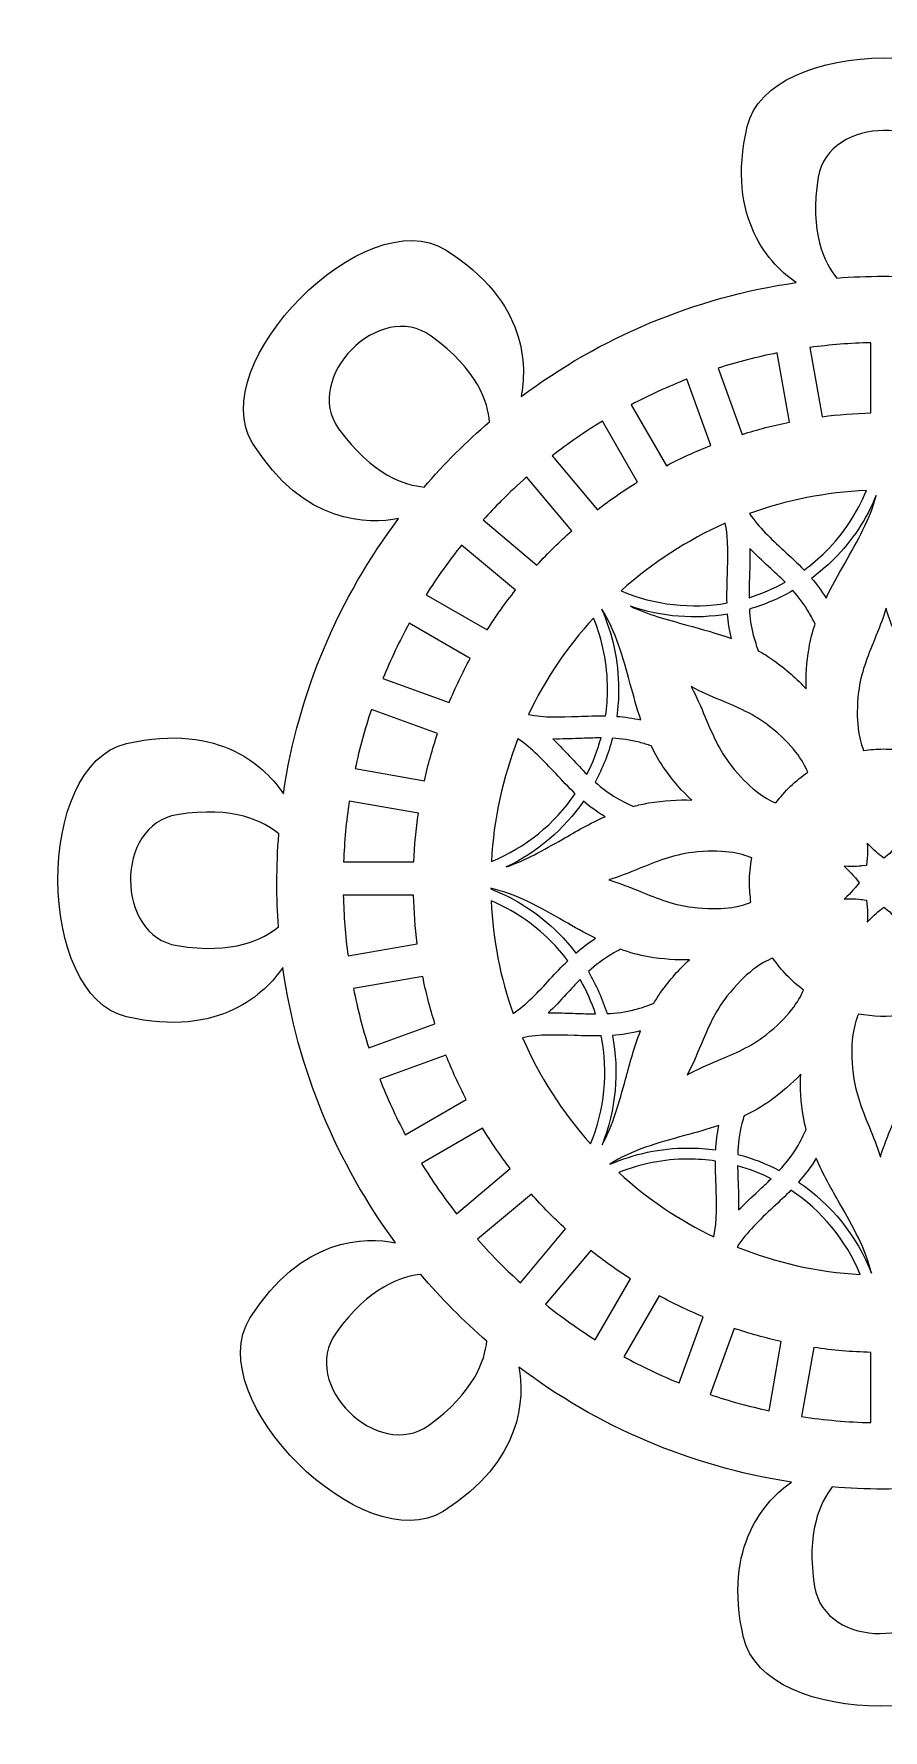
# Model space of a CAD drawing. Header units: millimetres. Extents: x 107 to 801, y -102 to 972.
# Drawn here: x 623.2 to 699.2, y 820.6 to 972.4 of the extents above; entities that cross this region are included whole.
import ezdxf

# ---------------------------------------------------------------- set-up
doc = ezdxf.new("R2010")
doc.units = ezdxf.units.MM
doc.header["$MEASUREMENT"] = 0
doc.layers.add('Layer 8', color=7, linetype='Continuous')

msp = doc.modelspace()

# ---------------------------------------------------------------- linework, layer by layer
at = {"layer": 'Layer 8', "lineweight": 0}
for points, knots in [([(766.6480539934929, 884.1449582634398), (774.9380410412072, 886.0586656998648), (774.7426865991367, 906.7100561967699), (766.6480539934929, 908.5787342214911), (758.5572944279877, 910.4463907850818), (754.4986250102575, 906.7012886553576), (752.8441133368394, 904.4204510626613), (751.5116172862267, 913.4475287214788), (747.9488885299833, 921.75779602881), (742.7335420595087, 928.770977938209), (745.4549698884376, 928.2926787617444), (751.1119918976012, 928.3709056603362), (755.6057611979599, 935.5620771725095), (760.1144693674183, 942.7771678995949), (745.3735509238022, 957.2419087888363), (738.3284696343724, 952.8394112969753), (731.1522157108548, 948.3550266707972), (731.0593478693338, 942.7119646304789), (731.5343272971078, 939.9839824259341), (724.4887991184346, 945.2360802168299), (716.1299060049861, 948.8176634431913), (707.0485419429305, 950.143605118184), (709.2939901633915, 951.6832875356765), (713.3735782539447, 955.7364453193651), (711.4402289711118, 964.1114902870065), (709.526521534686, 972.4014134933979), (688.8750671964623, 972.2061441730916), (687.0064530130571, 964.1114902870065), (685.0775939031313, 955.755938202689), (689.1335819853807, 951.7025250537185), (691.382286113206, 950.1545858253847), (682.2494659464754, 948.834943160723), (673.844415557991, 945.2351438774567), (666.7683073865875, 939.9478907991629), (667.2909762811029, 942.560447895451), (667.4395988762469, 948.4346155175651), (660.0230462207221, 953.0692400523518), (652.8079554936334, 957.577884380491), (638.3432997261558, 942.8370084977536), (642.7457546571353, 935.7919059278863), (647.3503737710821, 928.4233406652656), (653.1798737489788, 928.522252151836), (655.8172438386703, 929.0364727115508), (650.4929840746764, 921.9669401962011), (646.8563483492276, 913.5594638375244), (645.5074237986931, 904.4167057051648), (644.0174312093297, 906.6397456219739), (639.9666142740793, 910.8642535110605), (631.473675667104, 908.9036439841844), (623.1837098998304, 906.9899365477593), (623.3790430614596, 886.3385034899759), (631.473675667104, 884.4698680261333), (639.873001617144, 882.5309219874948), (643.9257550724641, 886.6401750118457), (645.4553931221291, 888.8813884246811), (646.7382419054901, 879.7490577080803), (650.3011621856994, 871.3392405009655), (655.5513234565257, 864.2483849844239), (652.8978015126353, 864.7566044599678), (647.100477560492, 864.8229143119819), (642.5159684626403, 857.4864399533541), (638.0072602931817, 850.2713492262686), (652.748178736798, 835.8066934587879), (659.7932600262277, 840.2091909506454), (667.0235875485772, 844.7273689160452), (667.0633606915214, 850.4213763304712), (666.5765280584891, 853.1253116374613), (673.585751805992, 847.8396758726356), (681.9113197499072, 844.2113607993447), (690.9668280769848, 842.8310263189121), (688.7019295340817, 841.2375895091924), (684.7782632296935, 837.1816652682627), (686.6815006894844, 828.9371119606177), (688.5952081259135, 820.6471036324657), (709.2466624641347, 820.8424580745325), (711.1152766475398, 828.9371119606177), (712.9921263613454, 837.0673467429035), (709.2006115913001, 841.1270589022084), (706.9231150277313, 842.7661635368415), (715.9496181146583, 844.0624828389189), (724.2649076059053, 847.587885702854), (731.2923261298723, 852.7666936573172), (730.8313492318252, 850.0132174852773), (730.9830787712528, 844.4259527594573), (738.0986834398781, 839.9794047561508), (745.3137741669635, 835.4707178671332), (759.7784299344404, 850.2115937498706), (755.3759750034649, 857.2566963197416), (750.9762226884043, 864.2974576797848), (745.4590557329764, 864.5200510854537), (742.6759359075837, 864.0773753660717), (747.8900906733998, 871.0627650204268), (751.4629489192347, 879.3408563020013), (752.8200877197257, 888.3355876915474), (754.4598733284504, 886.0578996040131), (758.5196706095124, 882.2685341584404), (766.6480539934929, 884.1449582634398)], [0, 0, 0, 0, 1, 1, 1, 2, 2, 2, 3, 3, 3, 4, 4, 4, 5, 5, 5, 6, 6, 6, 7, 7, 7, 8, 8, 8, 9, 9, 9, 10, 10, 10, 11, 11, 11, 12, 12, 12, 13, 13, 13, 14, 14, 14, 15, 15, 15, 16, 16, 16, 17, 17, 17, 18, 18, 18, 19, 19, 19, 20, 20, 20, 21, 21, 21, 22, 22, 22, 23, 23, 23, 24, 24, 24, 25, 25, 25, 26, 26, 26, 27, 27, 27, 28, 28, 28, 29, 29, 29, 30, 30, 30, 31, 31, 31, 32, 32, 32, 32]), ([(693.3649847371261, 959.5769689434483), (694.2610402373642, 965.0918376113233), (704.1640208194485, 965.2249680459182), (705.081697247046, 959.5769689434483), (705.8900134918765, 954.6020276071823), (704.5061890192328, 951.8662142006026), (703.4245680794666, 950.5509978675254), (702.0224211477129, 950.660123965448), (700.6057183947864, 950.7166448149197), (699.1760345732703, 950.7166448149197), (697.7764625747953, 950.7166448149197), (696.389126829499, 950.6633585923773), (695.0159000161315, 950.5586588260393), (693.9351941352971, 951.8768544207607), (692.5582219644368, 954.6114761226826), (693.3649847371261, 959.5769689434483)], [0, 0, 0, 0, 1, 1, 1, 2, 2, 2, 3, 3, 3, 4, 4, 4, 5, 5, 5, 5]), ([(650.4482738695805, 937.0816708543468), (647.1822795730515, 941.6149153714863), (654.0905914725911, 948.7115166069136), (658.733260013817, 945.3666569985874), (662.9191439037352, 942.3508781192537), (663.8226262776433, 939.3691479444238), (663.9547778119869, 937.6939516830196), (661.8579521866699, 935.9000956864319), (659.8980023534444, 933.9508924755663), (658.0954000958895, 931.8618342109652), (656.4154157354174, 932.0014338994156), (653.4483265035203, 932.9176845375105), (650.4482738695805, 937.0816708543468)], [0, 0, 0, 0, 1, 1, 1, 2, 2, 2, 3, 3, 3, 4, 4, 4, 4]), ([(698.0684302158833, 944.7705493045521), (698.0684302158833, 944.7705493045521), (698.0684302158833, 938.4885633242903), (698.0684302158833, 938.4885633242903), (696.6114861503272, 938.4505990187726), (695.1501157531835, 938.3373870763081), (693.7112175010116, 938.1509704191707), (693.7112175010116, 938.1509704191707), (692.6187648171247, 944.34698342057), (692.6187648171247, 944.34698342057), (694.4063218033808, 944.5875375178657), (696.2349074785565, 944.7296908591508), (698.0684302158833, 944.7705493045521)], [0, 0, 0, 0, 1, 1, 1, 2, 2, 2, 3, 3, 3, 4, 4, 4, 4]), ([(689.6941513440939, 943.8587249980418), (689.6941513440939, 943.8587249980418), (690.7860932974104, 937.6654358930019), (690.7860932974104, 937.6654358930019), (689.3587716047665, 937.3761921482729), (687.9389406271152, 937.0103388184176), (686.5531583539613, 936.5748558878646), (686.5531583539613, 936.5748558878646), (684.3980456026306, 942.496095843947), (684.3980456026306, 942.496095843947), (686.1192076151094, 943.0458121780983), (687.896379746489, 943.5030862795347), (689.6941513440939, 943.8587249980418)], [0, 0, 0, 0, 1, 1, 1, 2, 2, 2, 3, 3, 3, 4, 4, 4, 4]), ([(681.6040089113534, 941.5035761077716), (681.6040089113534, 941.5035761077716), (683.757929958029, 935.5855707786152), (683.757929958029, 935.5855707786152), (682.4031320059734, 935.0511763614853), (681.0689335201356, 934.4427260120699), (679.7805305418542, 933.7721367769396), (679.7805305418542, 933.7721367769396), (676.6303444015072, 939.228441673075), (676.6303444015072, 939.228441673075), (678.2398266632277, 940.0791485550114), (679.908723914298, 940.8426907534232), (681.6040089113534, 941.5035761077716)], [0, 0, 0, 0, 1, 1, 1, 2, 2, 2, 3, 3, 3, 4, 4, 4, 4]), ([(674.0526872273318, 937.7628151878713), (674.0526872273318, 937.7628151878713), (677.200830445408, 932.3099151621866), (677.200830445408, 932.3099151621866), (675.955499078317, 931.5451812591132), (674.7476212861766, 930.7145631128353), (673.5993287269129, 929.8338933709412), (673.5993287269129, 929.8338933709412), (669.5575772592309, 934.6509338400874), (669.5575772592309, 934.6509338400874), (671.0014125735579, 935.7755625497243), (672.5097701829094, 936.8196660732202), (674.0526872273318, 937.7628151878713)], [0, 0, 0, 0, 1, 1, 1, 2, 2, 2, 3, 3, 3, 4, 4, 4, 4]), ([(667.2727389437567, 932.7612307403347), (667.2727389437567, 932.7612307403347), (671.312447489167, 927.9469141675473), (671.312447489167, 927.9469141675473), (670.2300391731076, 926.9879324053013), (669.1849141884775, 925.9601722599706), (668.1964802968406, 924.8830414931083), (668.1964802968406, 924.8830414931083), (663.3809720193988, 928.9237714996563), (663.3809720193988, 928.9237714996563), (663.9259215349196, 929.5245608905575), (664.4712115374901, 930.0979410743388), (665.0064571722326, 930.6330164655573), (665.7369721272782, 931.3637016641272), (666.4976201858099, 932.077873241018), (667.2727389437567, 932.7612307403347)], [0, 0, 0, 0, 1, 1, 1, 2, 2, 2, 3, 3, 3, 4, 4, 4, 5, 5, 5, 5]), ([(697.6693793991437, 931.549352225416), (696.8583392579505, 929.5650788489132), (695.6540791406636, 927.7050832438365), (694.0457673031633, 926.0967926867769), (693.4300816040405, 925.4811069876541), (692.7759421492739, 924.9274750524817), (692.093989159019, 924.4287466533164), (691.4985624390758, 925.0535403808938), (690.8794293086198, 925.6327088444391), (690.2672761625904, 926.1998751396502), (689.1322625980797, 927.2518098651781), (688.044661854587, 928.2605027359908), (687.2100004246494, 929.4888097508322), (690.5395381159472, 930.6972833952998), (694.058556847791, 931.3957925681204), (697.6693793991437, 931.549352225416)], [0, 0, 0, 0, 1, 1, 1, 2, 2, 2, 3, 3, 3, 4, 4, 4, 5, 5, 5, 5]), ([(695.7429036985284, 925.034047497566), (695.1643310873103, 924.0219497563025), (694.577671908775, 922.9948705850563), (694.0592803827616, 921.9310188129544), (693.6636131560315, 922.5731773798238), (693.2253424877931, 923.1533673045034), (692.7628121176003, 923.6931243925914), (693.4542987451161, 924.2053871517952), (694.1182484828657, 924.7713617423478), (694.7447020847898, 925.3978579051503), (696.4257930281565, 927.0789275680796), (697.6894255739169, 929.0194483593006), (698.5473039642377, 931.0900352017084), (697.9872453360917, 928.9752701652092), (696.8960056373045, 927.0513481174352), (695.7429036985284, 925.034047497566)], [0, 0, 0, 0, 1, 1, 1, 2, 2, 2, 3, 3, 3, 4, 4, 4, 5, 5, 5, 5]), ([(685.2369205597503, 923.9916464092954), (685.207979160926, 923.1705619002779), (685.1823575107887, 922.3365388835495), (685.2034677075815, 921.4905988202432), (682.02989436333, 920.9287951959934), (678.724807897948, 921.2905626813068), (675.7212652717967, 922.5738583539157), (678.5262188289514, 925.0978888185026), (681.6696590697171, 927.1270213631851), (685.044119770518, 928.6156307239273), (685.3456210488662, 927.1094862803682), (685.2934414092183, 925.5841043187631), (685.2369205597503, 923.9916464092954)], [0, 0, 0, 0, 1, 1, 1, 2, 2, 2, 3, 3, 3, 4, 4, 4, 4]), ([(663.7284390488214, 919.0739920183535), (663.7284390488214, 919.0739920183535), (658.2746878055242, 922.2228162105177), (658.2746878055242, 922.2228162105177), (659.2510344070625, 923.7669249595981), (660.3170993449596, 925.259960651925), (661.451602178903, 926.671960427541), (661.451602178903, 926.671960427541), (666.2693236221372, 922.6295279857712), (666.2693236221372, 922.6295279857712), (665.3644793000493, 921.4928119860355), (664.5122402264128, 920.3002561109236), (663.7284390488214, 919.0739920183535)], [0, 0, 0, 0, 1, 1, 1, 2, 2, 2, 3, 3, 3, 4, 4, 4, 4]), ([(687.1690781379281, 921.9606411858698), (687.1665457655312, 922.6048426750109), (687.1889115082979, 923.2565348791405), (687.2124263948449, 923.9218465650738), (687.2406868195806, 924.7231828254818), (687.2696282184047, 925.5345634537173), (687.2519228920632, 926.355647962738), (687.7960211899748, 925.7950360431435), (688.3632726069462, 925.2694942891859), (688.9237142830169, 924.7500813020347), (689.4319124781196, 924.2791025970381), (689.9295555748313, 923.8178277728238), (690.4027900065021, 923.3404649357356), (689.3671135373684, 922.761722080993), (688.2828538230033, 922.3009579873452), (687.1690781379281, 921.9606411858698)], [0, 0, 0, 0, 1, 1, 1, 2, 2, 2, 3, 3, 3, 4, 4, 4, 5, 5, 5, 5]), ([(685.5984326797784, 918.2961493640508), (684.2835142728684, 918.7859399782832), (682.9349302093792, 919.1533254998358), (681.6089459735084, 919.5145822545823), (679.8298373220593, 919.9990953196207), (678.1198262603033, 920.4659030583141), (676.5520962224779, 921.1914809512118), (679.3554963074907, 920.234116502434), (682.3533570560796, 920.00326628592), (685.2513061374017, 920.4950998224235), (685.3081674739155, 919.7713094865153), (685.413718457866, 919.0384111221492), (685.5984326797784, 918.2961493640508)], [0, 0, 0, 0, 1, 1, 1, 2, 2, 2, 3, 3, 3, 4, 4, 4, 4]), ([(692.5121072502797, 920.678877704962), (692.7319341987071, 920.3012775720574), (692.9183082949658, 919.9432554442405), (693.0859130428672, 919.5973206065187), (692.8511472253391, 918.9042592264204), (692.6616661847969, 918.1919603282798), (692.5380693874591, 917.4539546582415), (692.3227113314975, 916.1675946022278), (692.2360573785469, 914.9452461106754), (692.2784480156494, 913.8012096394749), (691.4720044495647, 914.6946476455555), (690.5011056407446, 915.5475676932806), (689.3768174181539, 916.3492444407349), (688.9272042752276, 916.6699832371256), (688.4647377463549, 916.956503085495), (687.9925673367037, 917.2154434832169), (687.8367945136155, 917.6402010718576), (687.688682649038, 918.1056468623713), (687.552232465753, 918.617228647484), (687.3454504272379, 919.3918366748604), (687.2459856492189, 920.1638059276382), (687.2011477614764, 920.9424997995569), (688.5480506701812, 921.3317616137541), (689.8575851256921, 921.881988678472), (691.0976389435862, 922.5980329341095), (691.6191161334425, 922.0115439990955), (692.0998838409846, 921.3874312456095), (692.5121072502797, 920.678877704962)], [0, 0, 0, 0, 1, 1, 1, 2, 2, 2, 3, 3, 3, 4, 4, 4, 5, 5, 5, 6, 6, 6, 7, 7, 7, 8, 8, 8, 9, 9, 9, 9]), ([(656.7659897091268, 919.6698443471031), (656.7659897091268, 919.6698443471031), (662.2205921700365, 916.5205094243722), (662.2205921700365, 916.5205094243722), (661.523955675963, 915.2395971610766), (660.8915009898751, 913.9169752347742), (660.3348046713011, 912.5771587126974), (660.3348046713011, 912.5771587126974), (654.4142456893072, 914.7321012205064), (654.4142456893072, 914.7321012205064), (655.1039021989549, 916.4221086683683), (655.8929809257434, 918.0790888728608), (656.7659897091268, 919.6698443471031)], [0, 0, 0, 0, 1, 1, 1, 2, 2, 2, 3, 3, 3, 4, 4, 4, 4]), ([(673.2519042583689, 920.1298423448987), (674.0627528756, 918.1730632972832), (674.5126426642452, 916.030548566615), (674.5126426642452, 913.7840150437004), (674.5126426642452, 912.9683783274016), (674.453270235775, 912.1663610929015), (674.3393773192226, 911.3818789412225), (673.5010556535484, 911.3994140240393), (672.6770770046475, 911.3721750604404), (671.8656538155296, 911.3413609828666), (670.3368669834772, 911.2827972111271), (668.8711553765095, 911.2293407450603), (667.4287245712443, 911.4971338059548), (668.9116520544275, 914.6173570863409), (670.8673883604685, 917.5233288936605), (673.2519042583689, 920.1298423448987)], [0, 0, 0, 0, 1, 1, 1, 2, 2, 2, 3, 3, 3, 4, 4, 4, 5, 5, 5, 5]), ([(673.9973580825184, 920.9282844654268), (675.2658425686654, 918.9349030604697), (675.8891041045421, 916.6485325532907), (676.5459036143482, 914.238395005253), (676.8372754031057, 913.169435927475), (677.1338396193026, 912.0860061502818), (677.4934790605838, 911.0207924300005), (676.7597720394874, 911.1905252219303), (676.0395142566687, 911.2875640297575), (675.3307053507398, 911.3391478170744), (675.4420871753366, 912.1385262769757), (675.501076555882, 912.9544183585562), (675.501076555882, 913.7840150437004), (675.501076555882, 916.3226864512275), (674.9585104496749, 918.7356330173816), (673.98786700614, 920.9180698540747), (673.9911016330656, 920.9214747245254), (673.9941234555885, 920.9249647167368), (673.9973580825184, 920.9282844654268)], [0, 0, 0, 0, 1, 1, 1, 2, 2, 2, 3, 3, 3, 4, 4, 4, 5, 5, 5, 6, 6, 6, 6]), ([(700.4378795620443, 918.2876371879241), (701.0427547974845, 916.8054970810373), (701.6683997426741, 915.2731351350096), (701.8759265966036, 913.5354595008516), (702.1936010095895, 910.8740425136027), (701.821278425882, 909.2070179412829), (701.3881789046387, 908.2184138061214), (700.6557912708435, 908.3561408158222), (699.9133592692206, 908.4257704165263), (699.1758643297488, 908.4257704165263), (698.5985685449499, 908.4257704165263), (698.01173912289, 908.3818475877199), (697.4262716490138, 908.295193634769), (697.0132608634257, 909.2800524124307), (696.659494823672, 910.9300526325042), (696.9705297392779, 913.5354595008516), (697.1710766087847, 915.2135499021365), (697.7609704142494, 916.6594281387311), (698.385593898302, 918.1902578930545), (698.7589379431466, 919.1051465829696), (699.1387512418441, 920.0360381640008), (699.4273140124814, 921.0222588898492), (699.7095777727876, 920.0719595472509), (700.0767930508188, 919.1720522873111), (700.4378795620443, 918.2876371879241)], [0, 0, 0, 0, 1, 1, 1, 2, 2, 2, 3, 3, 3, 4, 4, 4, 5, 5, 5, 6, 6, 6, 7, 7, 7, 8, 8, 8, 8]), ([(689.5724272255057, 903.5925568127427), (688.5841635773902, 903.9967149351583), (687.1673969831437, 904.9133060602987), (685.5448059701939, 906.9759765789138), (684.5000214726065, 908.3042165414627), (683.8946355065959, 909.7439660112439), (683.2538388879062, 911.2681562681908), (682.8709612058038, 912.1787888700459), (682.4814440263215, 913.1055946065387), (681.9880782981174, 914.0068638146545), (682.8595548897933, 913.5346082832391), (683.7555465487153, 913.157859367947), (684.6362162906095, 912.7877499500282), (686.1118871436407, 912.1675527975599), (687.637779835813, 911.5262454483033), (689.0131772540902, 910.4443478628141), (689.0131772540902, 910.4443478628141), (689.0131772540902, 910.4441776192895), (689.0131772540902, 910.4441776192895), (691.1206218191214, 908.7866866842267), (692.0360212396067, 907.3442133180828), (692.4287730460152, 906.3385848306714), (691.3264462378253, 905.585087000087), (690.3679752061497, 904.6637290563165), (689.5724272255057, 903.5925568127427)], [0, 0, 0, 0, 1, 1, 1, 2, 2, 2, 3, 3, 3, 4, 4, 4, 5, 5, 5, 6, 6, 6, 7, 7, 7, 8, 8, 8, 8]), ([(653.3796758030712, 911.9533864462538), (653.3796758030712, 911.9533864462538), (659.2958084534812, 909.8001463736701), (659.2958084534812, 909.8001463736701), (658.8339377769357, 908.4184499450578), (658.4423776751856, 907.0054287083046), (658.1282783761717, 905.5873001658794), (658.1282783761717, 905.5873001658794), (651.9307331830719, 906.6800933368087), (651.9307331830719, 906.6800933368087), (652.3119084299517, 908.4589679034135), (652.7981239302092, 910.2283088327581), (653.3796758030712, 911.9533864462538)], [0, 0, 0, 0, 1, 1, 1, 2, 2, 2, 3, 3, 3, 4, 4, 4, 4]), ([(666.4975350640492, 909.3355518007686), (667.7605717574817, 908.4867175975825), (668.79267311264, 907.3792834837166), (669.8693782706926, 906.2235002094634), (670.4319267103529, 905.619646435154), (671.0057325029411, 905.0085573111403), (671.6213117998625, 904.4223237414077), (669.7818518196882, 901.7288158501694), (667.1731039222125, 899.6018358409289), (664.1133596531947, 898.358462274352), (664.316949625665, 902.165745850669), (665.1269470252804, 905.8618178459107), (666.4975350640492, 909.3355518007686)], [0, 0, 0, 0, 1, 1, 1, 2, 2, 2, 3, 3, 3, 4, 4, 4, 4]), ([(672.6610102722117, 906.164170341872), (672.2075453695912, 906.6147198241677), (671.7659549526661, 907.0874860861535), (671.3157672378538, 907.57080744653), (670.7692855306286, 908.157466625065), (670.2159940825021, 908.7512760315473), (669.6232061371571, 909.3193786661316), (670.4063263406568, 909.3064401584202), (671.1775294975863, 909.3369137489484), (671.9405609654309, 909.3661956348182), (672.6137464142774, 909.3916470414307), (673.2728867725184, 909.4159067433883), (673.9263452531932, 909.4146299169696), (673.6168638097297, 908.2785948913256), (673.1917444536056, 907.190228051981), (672.6610102722117, 906.164170341872)], [0, 0, 0, 0, 1, 1, 1, 2, 2, 2, 3, 3, 3, 4, 4, 4, 5, 5, 5, 5]), ([(674.9411881712606, 909.3849224222935), (675.7441630255752, 909.3409144717264), (676.5444778248459, 909.2395344540753), (677.3566883902567, 909.0250276157268), (677.7388850982667, 908.9240732068854), (678.0882673673216, 908.814606621917), (678.421689306138, 908.7015649229768), (678.7667729262439, 907.9799026310967), (679.1645469165675, 907.2790100489632), (679.6399093922699, 906.6125066583754), (680.3971525803507, 905.5505275650202), (681.2001912759841, 904.624913533186), (682.0391513548644, 903.8458791742213), (680.8375725730582, 903.9071668423236), (679.5476374030725, 903.8239177598201), (678.1856892230696, 903.5959616831899), (677.7193070931827, 903.5178199063661), (677.2649271316266, 903.4132903835491), (676.8190593462001, 903.2908852908729), (676.3459525971725, 903.4992633624117), (675.8447131060514, 903.748670122873), (675.3072968663979, 904.0597050384818), (674.6099581177951, 904.4631821868094), (673.9911229135068, 904.9413111197491), (673.4063789745967, 905.4631075162139), (674.0667110374961, 906.6910740440094), (674.5854217701149, 908.0052689159488), (674.9411881712606, 909.3849224222935)], [0, 0, 0, 0, 1, 1, 1, 2, 2, 2, 3, 3, 3, 4, 4, 4, 5, 5, 5, 6, 6, 6, 7, 7, 7, 8, 8, 8, 9, 9, 9, 9]), ([(645.0676847800769, 892.5127678813767), (643.7654282351488, 891.4273803036765), (641.0247416077366, 890.0133376057863), (636.0081757302213, 890.82842103064), (630.4932645014644, 891.7244552504408), (630.3601553473101, 901.6274358325215), (636.0081757302213, 902.5451335405601), (641.0644296289208, 903.3666436583835), (643.8099256358447, 901.923319074627), (645.0995841601045, 900.8347819917577), (644.9840526496458, 899.392563990899), (644.9229990663913, 897.9351517556548), (644.9229990663913, 896.4636518689229), (644.9229990663913, 895.1349437366858), (644.9733060272891, 893.8178547248657), (645.0676847800769, 892.5127678813767)], [0, 0, 0, 0, 1, 1, 1, 2, 2, 2, 3, 3, 3, 4, 4, 4, 5, 5, 5, 5]), ([(651.4007650975266, 903.7629705787638), (651.4007650975266, 903.7629705787638), (657.5913303062075, 902.6715393560143), (657.5913303062075, 902.6715393560143), (657.379206877172, 901.2375781659936), (657.2401179192882, 899.7785911781666), (657.1764468418729, 898.3210086994013), (657.1764468418729, 898.3210086994013), (650.8893535559383, 898.3210086994013), (650.8893535559383, 898.3210086994013), (650.9579616955054, 900.1362728189413), (651.1295671661849, 901.9623048412784), (651.4007650975266, 903.7629705787638)], [0, 0, 0, 0, 1, 1, 1, 2, 2, 2, 3, 3, 3, 4, 4, 4, 4]), ([(674.2875807275026, 902.3674844248311), (672.956318942427, 901.7702701478984), (671.6940909057322, 901.0501400477223), (670.4544201357629, 900.3412460200288), (668.7729461444683, 899.3797106049484), (667.1576968834272, 898.4625236274804), (665.444983205749, 897.8679055642675), (668.2298905881313, 899.199167349336), (670.6138957554651, 901.2375781659936), (672.360211248392, 903.7524154803692), (672.9476790836611, 903.2503673325175), (673.5804316959161, 902.7795588710422), (674.2875807275026, 902.3674844248311)], [0, 0, 0, 0, 1, 1, 1, 2, 2, 2, 3, 3, 3, 4, 4, 4, 4]), ([(701.1488165120054, 894.9610825393357), (701.1488165120054, 894.9610825393357), (700.7724080837553, 894.9117119178073), (700.7724080837553, 894.9117119178073), (700.7724080837553, 894.9117119178073), (700.7230374622308, 894.5354737330821), (700.7230374622308, 894.5354737330821), (700.71537650372, 894.476569474297), (700.6326381517836, 893.8138114412059), (700.6886482706849, 892.9195222175089), (700.09586032534, 893.5916436443396), (699.5689566231995, 894.0017602900436), (699.5217991674672, 894.0378519168146), (699.5217991674672, 894.0378519168146), (699.2206383761643, 894.2690426203709), (699.2206383761643, 894.2690426203709), (699.2206383761643, 894.2690426203709), (698.9196478283859, 894.0378519168146), (698.9196478283859, 894.0378519168146), (698.8724903726537, 894.0014198030013), (698.3450759399466, 893.5907924267303), (697.7522879946016, 892.9179900258081), (697.8086386005489, 893.8127899800681), (697.726070492137, 894.4762289872549), (697.7182392901017, 894.5353034895611), (697.7182392901017, 894.5353034895611), (697.6688686685771, 894.9118821613318), (697.6688686685771, 894.9118821613318), (697.6688686685771, 894.9118821613318), (697.292460240327, 894.9610825393357), (697.292460240327, 894.9610825393357), (697.2480266809537, 894.9668708190997), (696.8656597294186, 895.0145390053989), (696.3009619652854, 895.0145390053989), (696.1107999506514, 895.0145390053989), (695.8996979827498, 895.0090912126805), (695.6739550719153, 894.994961000311), (696.3472682034052, 895.5875787021346), (696.7582360667218, 896.1149931348424), (696.7946681805347, 896.1623208340957), (696.7946681805347, 896.1623208340957), (697.0263696146579, 896.4636518689229), (697.0263696146579, 896.4636518689229), (697.0263696146579, 896.4636518689229), (696.7946681805347, 896.7649829037468), (696.7946681805347, 896.7649829037468), (696.7582360667218, 896.8123106030005), (696.3472682034052, 897.3397250357078), (695.6741253154399, 897.9321724940107), (696.5699467308341, 897.8758218880599), (697.2332154944963, 897.9583899964754), (697.292460240327, 897.9660509549893), (697.292460240327, 897.9660509549893), (697.6688686685771, 898.0152513329894), (697.6688686685771, 898.0152513329894), (697.6688686685771, 898.0152513329894), (697.7182392901017, 898.3918300047604), (697.7182392901017, 898.3918300047604), (697.726070492137, 898.4509045070669), (697.8086386005489, 899.114343514253), (697.7522879946016, 900.0091009076315), (698.3450759399466, 899.3365113111157), (698.8723201291291, 898.9257136913234), (698.9196478283859, 898.8894518210279), (698.9196478283859, 898.8894518210279), (699.2206383761643, 898.6580908739505), (699.2206383761643, 898.6580908739505), (699.2206383761643, 898.6580908739505), (699.5217991674672, 898.8892815775066), (699.5217991674672, 898.8892815775066), (699.5689566231995, 898.9253732042778), (700.09586032534, 899.3354898499783), (700.6886482706849, 900.0075687159307), (700.6326381517836, 899.1131518095947), (700.71537650372, 898.4505640200246), (700.7230374622308, 898.3916597612355), (700.7230374622308, 898.3916597612355), (700.7724080837553, 898.0154215765139), (700.7724080837553, 898.0154215765139), (700.7724080837553, 898.0154215765139), (701.1488165120054, 897.9660509549893), (701.1488165120054, 897.9660509549893), (701.2075505272657, 897.9582197529509), (701.8713300214945, 897.8761623751055), (702.7661299757581, 897.9320022504859), (702.0933275748355, 897.3392143051412), (701.6825299550435, 896.8116296289121), (701.646608571794, 896.7648126602257), (701.646608571794, 896.7648126602257), (701.4150773811953, 896.4636518689229), (701.4150773811953, 896.4636518689229), (701.4150773811953, 896.4636518689229), (701.646608571794, 896.1624910776203), (701.646608571794, 896.1624910776203), (701.6825299550435, 896.1156741089304), (702.0933275748355, 895.5880894327015), (702.7663002192794, 894.9951312438357), (701.8711597779732, 895.051141362737), (701.2075505272657, 894.9689137413671), (701.1488165120054, 894.9610825393357)], [0, 0, 0, 0, 1, 1, 1, 2, 2, 2, 3, 3, 3, 4, 4, 4, 5, 5, 5, 6, 6, 6, 7, 7, 7, 8, 8, 8, 9, 9, 9, 10, 10, 10, 11, 11, 11, 12, 12, 12, 13, 13, 13, 14, 14, 14, 15, 15, 15, 16, 16, 16, 17, 17, 17, 18, 18, 18, 19, 19, 19, 20, 20, 20, 21, 21, 21, 22, 22, 22, 23, 23, 23, 24, 24, 24, 25, 25, 25, 26, 26, 26, 27, 27, 27, 28, 28, 28, 29, 29, 29, 30, 30, 30, 31, 31, 31, 32, 32, 32, 33, 33, 33, 33]), ([(687.3442800030208, 894.7138889446633), (686.3594212253553, 894.3008781590789), (684.7099317358491, 893.9471121193218), (682.1040141369382, 894.258317278452), (680.4259237356537, 894.4586939044342), (678.980045499059, 895.0487579534234), (677.4490455012104, 895.6733814374759), (676.534327054817, 896.0465552387967), (675.6036057173103, 896.4263685374935), (674.6172147479406, 896.7149313081343), (675.5676843340602, 896.997195068437), (676.4674213504749, 897.364410346472), (677.3518364498657, 897.7254968576937), (678.8338063132311, 898.330372093137), (680.3663385027763, 898.955846794806), (682.1040141369382, 899.163373648732), (684.7657716112291, 899.4812183052389), (686.4326259400315, 899.1087254780101), (687.4210598316683, 898.675796200292), (687.2833328219643, 897.9428978359263), (687.2137032212634, 897.200465834303), (687.2137032212634, 896.4636518689229), (687.2137032212634, 895.8870370582118), (687.2576260500701, 895.3000373926313), (687.3442800030208, 894.7138889446633)], [0, 0, 0, 0, 1, 1, 1, 2, 2, 2, 3, 3, 3, 4, 4, 4, 5, 5, 5, 6, 6, 6, 7, 7, 7, 8, 8, 8, 8]), ([(650.8690945767587, 895.3560475115327), (650.8690945767587, 895.3560475115327), (657.1510805570208, 895.3560475115327), (657.1510805570208, 895.3560475115327), (657.1890448625386, 893.8982522283642), (657.302256805003, 892.4368818312236), (657.4886734621405, 890.9988347966611), (657.4886734621405, 890.9988347966611), (651.2923199736952, 889.9063821127774), (651.2923199736952, 889.9063821127774), (651.0519361199241, 891.6930878814178), (650.90995302216, 893.5218438001141), (650.8690945767587, 895.3560475115327)], [0, 0, 0, 0, 1, 1, 1, 2, 2, 2, 3, 3, 3, 4, 4, 4, 4]), ([(664.055136368501, 895.962625182205), (666.3687458392782, 895.4522351017474), (668.4312461143687, 894.273298708431), (670.60542614022, 893.0305209941813), (671.5274650580827, 892.5034470485194), (672.4621871183712, 891.9700740925269), (673.4254675295592, 891.4872634627136), (672.7902889471086, 891.0788918131167), (672.216525715403, 890.6287253787457), (671.6810459958192, 890.1561719211667), (671.2030234650773, 890.7850940541612), (670.6799502421973, 891.3905225810531), (670.1060593278452, 891.9644134954017), (668.3285892703022, 893.7418409920667), (666.2617690658285, 895.0549292811118), (664.0568600841635, 895.9122756604249), (664.0566047188821, 895.9291297691503), (664.0553704533418, 895.9458136343579), (664.055136368501, 895.962625182205)], [0, 0, 0, 0, 1, 1, 1, 2, 2, 2, 3, 3, 3, 4, 4, 4, 5, 5, 5, 6, 6, 6, 6]), ([(664.0939944525095, 894.8319528275152), (666.0262584328892, 894.0226576824325), (667.8363726858742, 892.8362305741267), (669.4071245462225, 891.2654787137787), (669.9728863323721, 890.6997169276258), (670.4885752424641, 890.102672894221), (670.9556596268841, 889.4804753803639), (670.3976864818909, 888.937185739183), (669.8738046022771, 888.377127111037), (669.3600096513683, 887.8227716408946), (668.3030527419288, 886.6823954054265), (667.2899335395277, 885.5896873562579), (666.053752761773, 884.7534511737371), (664.9154620094548, 887.9682021699913), (664.2533423895691, 891.357495337687), (664.0939944525095, 894.8319528275152)], [0, 0, 0, 0, 1, 1, 1, 2, 2, 2, 3, 3, 3, 4, 4, 4, 5, 5, 5, 5]), ([(672.7945663156131, 888.5045118267499), (673.4287447173673, 889.0843187035047), (674.1050158300599, 889.6162445895538), (674.8806665990107, 890.0677729721085), (675.1556950096098, 890.2278870050167), (675.4193596650832, 890.3686783981259), (675.6775339669526, 890.5006171280659), (676.4846159462465, 890.205840468855), (677.3178303062444, 889.9709895295662), (678.1856892230696, 889.825686683112), (679.4718790355619, 889.6103286271473), (680.6933763095019, 889.5241854047636), (681.8382639983149, 889.5660653112988), (680.9448259922343, 888.7596217452146), (680.0919059445054, 887.7887229363979), (679.2902291970518, 886.6644347138033), (679.0581872758864, 886.3390142205428), (678.8452977509991, 886.0064434993388), (678.6464533167173, 885.6687654724584), (678.1414684681033, 885.4682186029552), (677.5808139876262, 885.2777161012756), (676.9426561435347, 885.1073874570153), (676.1172304246934, 884.8870497780206), (675.2949967718962, 884.7870317085524), (674.4642083820938, 884.7471947242846), (674.0611994034551, 886.0471317012156), (673.5048435719237, 887.308849007347), (672.7945663156131, 888.5045118267499)], [0, 0, 0, 0, 1, 1, 1, 2, 2, 2, 3, 3, 3, 4, 4, 4, 5, 5, 5, 6, 6, 6, 7, 7, 7, 8, 8, 8, 9, 9, 9, 9]), ([(684.3716578566414, 880.5416264270801), (683.4608550112653, 880.1585785014532), (682.5340492747721, 879.7688910784501), (681.6326098231356, 879.2755253502423), (682.105035598072, 880.1471721854466), (682.4816142698428, 881.043163844365), (682.8517236877581, 881.9238335862592), (683.4720910837513, 883.3995044392902), (684.1133984330075, 884.9255673749834), (685.1952960185004, 886.3009647932649), (686.8529571970845, 888.4082391147747), (688.295260319707, 889.32363853526), (689.3008888071188, 889.7163903416686), (690.0542163941817, 888.614233777), (690.9755743379526, 887.655932988845), (692.0469168250473, 886.8600445211551), (691.6427587026316, 885.8719511165641), (690.7263378210124, 884.455014278797), (688.6636673023967, 882.8324232658433), (687.3354273398517, 881.7876387682592), (685.8958481135879, 881.1824230457698), (684.3716578566414, 880.5416264270801)], [0, 0, 0, 0, 1, 1, 1, 2, 2, 2, 3, 3, 3, 4, 4, 4, 5, 5, 5, 6, 6, 6, 7, 7, 7, 7]), ([(651.780748639748, 886.9817686397433), (651.780748639748, 886.9817686397433), (657.9740377447879, 888.0738808365844), (657.9740377447879, 888.0738808365844), (658.2632814895169, 886.6468996309865), (658.6291348193689, 885.2270686533319), (659.0646177499252, 883.8409458931353), (659.0646177499252, 883.8409458931353), (653.1433777938388, 881.6856628982804), (653.1433777938388, 881.6856628982804), (652.5934912161669, 883.4069951542834), (652.1363873582512, 885.1839970421383), (651.780748639748, 886.9817686397433)], [0, 0, 0, 0, 1, 1, 1, 2, 2, 2, 3, 3, 3, 4, 4, 4, 4]), ([(673.4360226279533, 884.7253184316438), (672.8447455938715, 884.7268506233478), (672.2472546712161, 884.7462158240292), (671.6378679824243, 884.7677516296278), (671.006264513949, 884.7902237745963), (670.3688727657062, 884.8126959195679), (669.7250117636116, 884.8126959195679), (669.5520443447525, 884.8126959195679), (669.3780554647557, 884.8111637278638), (669.2040665847594, 884.8074183703708), (669.7648487478752, 885.3516869118037), (670.2902202583122, 885.9187680852505), (670.809803488984, 886.4792097613243), (671.2282407868494, 886.9307381438755), (671.6399321851366, 887.372264719477), (672.0611359402427, 887.7974479169244), (672.6273020547576, 886.8130147480655), (673.0876192591575, 885.7840628980731), (673.4360226279533, 884.7253184316438)], [0, 0, 0, 0, 1, 1, 1, 2, 2, 2, 3, 3, 3, 4, 4, 4, 5, 5, 5, 6, 6, 6, 6]), ([(701.3813691637412, 879.3916314325911), (701.1808222942344, 877.7135410313031), (700.5909284887697, 876.2676627947085), (699.9663050047171, 874.736833040385), (699.5929609598758, 873.8219443504696), (699.213147661175, 872.8910527694384), (698.9245848905377, 871.9048320435938), (698.6423211302315, 872.8551313861883), (698.2751058521965, 873.7548684026036), (697.9141895844994, 874.6392835019943), (697.3091441055315, 876.1214236088808), (696.6836694038658, 877.6539557984296), (696.4761425499362, 879.3916314325911), (696.1582978934296, 882.0530484198365), (696.5306204771371, 883.720243235681), (696.9637199983797, 884.7086771273179), (698.2703390335698, 884.4631859678742), (699.5909180376042, 884.4345850560927), (700.9256272540053, 884.6318972986702), (701.3388082831142, 883.6473790080545), (701.692574322871, 881.9975490315023), (701.3813691637412, 879.3916314325911)], [0, 0, 0, 0, 1, 1, 1, 2, 2, 2, 3, 3, 3, 4, 4, 4, 5, 5, 5, 6, 6, 6, 7, 7, 7, 7]), ([(671.5680681381988, 882.7924160380545), (672.3507627328956, 882.7647089047675), (673.1452041306419, 882.7392149372765), (673.9504134311894, 882.753983562852), (674.5883371904396, 879.5319546560117), (674.2693433901533, 876.1581536488616), (672.9936022738569, 873.089343912271), (670.4388002925743, 875.9461153415871), (668.3954949746437, 879.1512901397023), (666.9111417019647, 882.5917840467906), (668.4278838048006, 882.9006909183678), (669.9636080603964, 882.8489368875264), (671.5680681381988, 882.7924160380545)], [0, 0, 0, 0, 1, 1, 1, 2, 2, 2, 3, 3, 3, 4, 4, 4, 4]), ([(677.4520247628552, 883.1975956216074), (677.4564510944398, 883.198787326262), (677.4605369389816, 883.200064152685), (677.4650058314487, 883.2012558573396), (676.9137998664712, 881.7870429159318), (676.5150895367744, 880.3286517804322), (676.124891383204, 878.8963930256372), (675.5542776566639, 876.8012485551043), (675.0069872927044, 874.8027598444745), (674.03353483105, 873.0190333374788), (675.2612672740015, 876.1383202784882), (675.5637048917229, 879.5385090316279), (674.9478702295194, 882.7978212698943), (675.7709550999259, 882.8555763849032), (676.6050845188563, 882.9715547846056), (677.4520247628552, 883.1975956216074)], [0, 0, 0, 0, 1, 1, 1, 2, 2, 2, 3, 3, 3, 4, 4, 4, 5, 5, 5, 5]), ([(654.1358975300183, 878.8916262070068), (654.1358975300183, 878.8916262070068), (660.0539028591746, 881.0457174972029), (660.0539028591746, 881.0457174972029), (660.5884675198258, 879.6905790581014), (661.1967476257199, 878.3565508157885), (661.8675071043715, 877.0681478375036), (661.8675071043715, 877.0681478375036), (656.4110319647109, 873.9179616971599), (656.4110319647109, 873.9179616971599), (655.5608358133453, 875.5265927412647), (654.7972936149334, 877.1956602358593), (654.1358975300183, 878.8916262070068)], [0, 0, 0, 0, 1, 1, 1, 2, 2, 2, 3, 3, 3, 4, 4, 4, 4]), ([(686.1569591162233, 872.150663690083), (686.1884967287676, 873.0701489551072), (686.2892808940877, 873.9834628924434), (686.5345166882461, 874.9121838685611), (686.5989538615138, 875.1561428363038), (686.6664554181864, 875.3888657315607), (686.7359998971267, 875.6127359636487), (687.5294198337391, 875.9791000240713), (688.2984098248725, 876.407773213726), (689.0271372229357, 876.9275266879193), (690.0891163162942, 877.6847698760002), (691.0147303481283, 878.4878085716335), (691.7937647070893, 879.326768650517), (691.7323067954662, 878.1248493816655), (691.8155558779699, 876.8350844552012), (692.0435119545966, 875.4731362752015), (692.1056082794289, 875.1024310049551), (692.183452130093, 874.7388759626559), (692.2741068058255, 874.3812794436458), (692.064281664343, 873.9068958681952), (691.8131724686532, 873.4034857721637), (691.500179752537, 872.8626221011815), (691.0395220610906, 872.0667761943735), (690.4845494581797, 871.3708206743914), (689.8744605148624, 870.7141062863457), (688.7057600133352, 871.3266424802997), (687.4607478528526, 871.8112832279776), (686.1569591162233, 872.150663690083)], [0, 0, 0, 0, 1, 1, 1, 2, 2, 2, 3, 3, 3, 4, 4, 4, 5, 5, 5, 6, 6, 6, 7, 7, 7, 8, 8, 8, 9, 9, 9, 9]), ([(665.8055802668486, 870.8869460225623), (665.8055802668486, 870.8869460225623), (660.9885397977024, 866.8451945548843), (660.9885397977024, 866.8451945548843), (659.8639110880658, 868.2890298692076), (658.8198075645696, 869.7973874785627), (657.8766584499185, 871.3401342794599), (657.8766584499185, 871.3401342794599), (663.3295584756032, 874.4886179845822), (663.3295584756032, 874.4886179845822), (664.0948031092439, 873.2426056433998), (664.9252510119971, 872.0345576077381), (665.8055802668486, 870.8869460225623)], [0, 0, 0, 0, 1, 1, 1, 2, 2, 2, 3, 3, 3, 4, 4, 4, 4]), ([(684.1989883639462, 872.5465224407783), (683.38882072081, 872.6610537705408), (682.5612669579332, 872.7207666860562), (681.7199447501773, 872.7207666860562), (679.2361981590981, 872.7207666860562), (676.8727924579898, 872.2008855292204), (674.7274899896428, 871.2699088264285), (674.7221485991231, 871.2751012538649), (674.71653056288, 871.279953194256), (674.711189172363, 871.2851456216924), (676.7044003337953, 872.5534598643187), (678.9911113280205, 873.1767214001918), (681.4009083890123, 873.8335209099979), (682.4187092882793, 874.1109327299134), (683.4497891823039, 874.3927708814131), (684.4657599637032, 874.7295125689202), (684.3145411548422, 873.9886978807585), (684.2364844997787, 873.2621410876088), (684.1989883639462, 872.5465224407783)], [0, 0, 0, 0, 1, 1, 1, 2, 2, 2, 3, 3, 3, 4, 4, 4, 5, 5, 5, 6, 6, 6, 6]), ([(684.2185238081521, 869.4213195373585), (684.2795135500904, 867.818136285972), (684.3329700161536, 866.2840719047224), (684.0185727909765, 864.7735011295787), (680.9486139106091, 866.2473418647417), (678.0885227326029, 868.1811805977042), (675.518803162661, 870.5307540126098), (677.4365538827467, 871.3037447265251), (679.5286978111939, 871.7323327944193), (681.7199447501773, 871.7323327944193), (682.55275478181, 871.7323327944193), (683.3709025900653, 871.669172447571), (684.1712173893397, 871.5505127123878), (684.1672379469992, 870.8306805383795), (684.1919232577628, 870.1213183410008), (684.2185238081521, 869.4213195373585)], [0, 0, 0, 0, 1, 1, 1, 2, 2, 2, 3, 3, 3, 4, 4, 4, 5, 5, 5, 5]), ([(689.1536068797126, 869.9775476862475), (688.7764749164932, 869.60739570745), (688.3871067000979, 869.2421807908078), (687.9894178315343, 868.8716032032039), (687.4027586529996, 868.3251214959788), (686.8086087594718, 867.7716598043309), (686.2406763684118, 867.178871858986), (686.2522529279437, 867.9601193837392), (686.2226305550283, 868.732854732366), (686.1936891562009, 869.4963969307811), (686.1726853616133, 870.0490499656984), (686.1538947328186, 870.5920416807122), (686.1478723682103, 871.130734746784), (687.1941039357342, 870.8415761238157), (688.2003921167933, 870.4554212539059), (689.1536068797126, 869.9775476862475)], [0, 0, 0, 0, 1, 1, 1, 2, 2, 2, 3, 3, 3, 4, 4, 4, 5, 5, 5, 5]), ([(693.169545173295, 871.8063461658261), (693.7854011159391, 870.3896646933409), (694.5483900229056, 869.0534232852355), (695.2982276177571, 867.7422076749401), (696.4816116230991, 865.6728976589482), (697.6013032705813, 863.7048399779609), (698.1279303269954, 861.5296810518545), (696.8160550230501, 864.8596443519589), (694.5223640444029, 867.6984976505372), (691.6013256853442, 869.6831115140822), (692.1711094747093, 870.3258659332827), (692.7070360835435, 871.019438043948), (693.169545173295, 871.8063461658261)], [0, 0, 0, 0, 1, 1, 1, 2, 2, 2, 3, 3, 3, 4, 4, 4, 4]), ([(665.0064571722326, 862.2940744678823), (665.0064571722326, 862.2940744678823), (665.0064571722326, 862.2942447114033), (665.0064571722326, 862.2942447114033), (664.2759422171836, 863.0245894229315), (663.5617706402932, 863.7852374814628), (662.8784131409765, 864.5603562394061), (662.8784131409765, 864.5603562394061), (667.6925594702425, 868.5998945412919), (667.6925594702425, 868.5998945412919), (668.6522222065765, 867.516975494669), (669.6799823519104, 866.4718505100393), (670.7566023882023, 865.4839273489725), (670.7566023882023, 865.4839273489725), (666.7158723816581, 860.6685893150482), (666.7158723816581, 860.6685893150482), (666.1152532342779, 861.2133685870515), (665.5417028069718, 861.7586585896182), (665.0064571722326, 862.2940744678823)], [0, 0, 0, 0, 1, 1, 1, 2, 2, 2, 3, 3, 3, 4, 4, 4, 5, 5, 5, 6, 6, 6, 6]), ([(686.1070352032502, 863.8632090147653), (686.9702549840875, 865.2120484435362), (688.1245911884008, 866.2962443165816), (689.3367250686044, 867.4253844795634), (689.8656929734501, 867.9181117945615), (690.4007683646719, 868.4184149463098), (690.9193301342067, 868.9485532753764), (693.6666562589957, 867.1189035781815), (695.8425174396313, 864.4971533316755), (697.1151728920814, 861.4096168076131), (693.2945464796913, 861.6319548479969), (689.5874724968045, 862.4652968906374), (686.1070352032502, 863.8632090147653)], [0, 0, 0, 0, 1, 1, 1, 2, 2, 2, 3, 3, 3, 4, 4, 4, 4]), ([(668.9675132102456, 858.7392194745526), (668.9675132102456, 858.7392194745526), (673.0099456520154, 863.5567706742692), (673.0099456520154, 863.5567706742692), (674.1468318952718, 862.6520965956992), (675.3395580139089, 861.7998575220622), (676.5656518629573, 861.0160563444708), (676.5656518629573, 861.0160563444708), (673.4168276707934, 855.5621348576523), (673.4168276707934, 855.5621348576523), (671.8725486781917, 856.5388219462366), (670.3796832293856, 857.6047166406129), (668.9675132102456, 858.7392194745526)], [0, 0, 0, 0, 1, 1, 1, 2, 2, 2, 3, 3, 3, 4, 4, 4, 4]), ([(658.503473819322, 847.9116888826499), (653.9702293021865, 844.6456945861245), (646.8736493472005, 851.5540490465463), (650.2185089555229, 856.1966750268897), (653.1825338040152, 860.3107374307526), (656.1133824460607, 861.253801423643), (657.803581417885, 861.4104680252225), (659.6177389545272, 859.2725498696666), (661.5915849152781, 857.2742314025586), (663.7112444530504, 855.4393467170485), (663.5387664843172, 853.7407419713027), (662.5718471178338, 850.8428567313), (658.503473819322, 847.9116888826499)], [0, 0, 0, 0, 1, 1, 1, 2, 2, 2, 3, 3, 3, 4, 4, 4, 4]), ([(680.9073724172837, 851.7018629849566), (679.2190674046465, 852.3906682769949), (677.5624276871968, 853.1797470037834), (675.9697995342077, 854.0536070047762), (675.9697995342077, 854.0536070047762), (679.1189642134176, 859.5082094656859), (679.1189642134176, 859.5082094656859), (680.3988550155758, 858.8120837021828), (681.7216471854031, 858.179629016095), (683.0624851686138, 857.6224219669508), (683.0624851686138, 857.6224219669508), (680.9073724172837, 851.7018629849566), (680.9073724172837, 851.7018629849566)], [0, 0, 0, 0, 1, 1, 1, 2, 2, 2, 3, 3, 3, 4, 4, 4, 4]), ([(688.9593803009811, 849.2181802352003), (687.1803354908515, 849.5996959691225), (685.4108243179865, 850.0859114693866), (683.686257435057, 850.6674633422456), (683.686257435057, 850.6674633422456), (685.8394975076407, 856.5832555056096), (685.8394975076407, 856.5832555056096), (687.2210236927282, 856.1215550725886), (688.6342151730058, 855.7299949708354), (690.0521734719108, 855.4157254283004), (690.0521734719108, 855.4157254283004), (688.9593803009811, 849.2181802352003), (688.9593803009811, 849.2181802352003)], [0, 0, 0, 0, 1, 1, 1, 2, 2, 2, 3, 3, 3, 4, 4, 4, 4]), ([(692.9681045252969, 854.8787773583356), (694.6458544395356, 854.6307325460538), (696.3571423277114, 854.4831314120471), (698.0684302158833, 854.4386978526741), (698.0684302158833, 854.4386978526741), (698.0684302158833, 848.1567118724084), (698.0684302158833, 848.1567118724084), (695.9921402154686, 848.2033585975773), (693.9141477798314, 848.3817738091547), (691.876673302547, 848.6883823931792), (691.876673302547, 848.6883823931792), (692.9681045252969, 854.8787773583356), (692.9681045252969, 854.8787773583356)], [0, 0, 0, 0, 1, 1, 1, 2, 2, 2, 3, 3, 3, 4, 4, 4, 4]), ([(704.756744923474, 833.471590743294), (703.8606894232321, 827.956679514537), (693.957708841151, 827.8235490799422), (693.0400324135541, 833.471590743294), (692.2506344801609, 838.3302131928114), (693.5521249292334, 841.0536839440113), (694.6209350439312, 842.4035873947976), (696.1232702886745, 842.2780753578314), (697.6418425093781, 842.2106163620408), (699.1760345732703, 842.2106163620408), (700.5329818497987, 842.2106163620408), (701.8780333601945, 842.2622001493576), (703.2102740455214, 842.3606009053647), (704.2722744193172, 840.9958437072384), (705.5376306807408, 838.2777781878821), (704.756744923474, 833.471590743294)], [0, 0, 0, 0, 1, 1, 1, 2, 2, 2, 3, 3, 3, 4, 4, 4, 5, 5, 5, 5])]:
    msp.add_open_spline(points, degree=3, knots=knots, dxfattribs=at)

doc.saveas('drawing.dxf')
